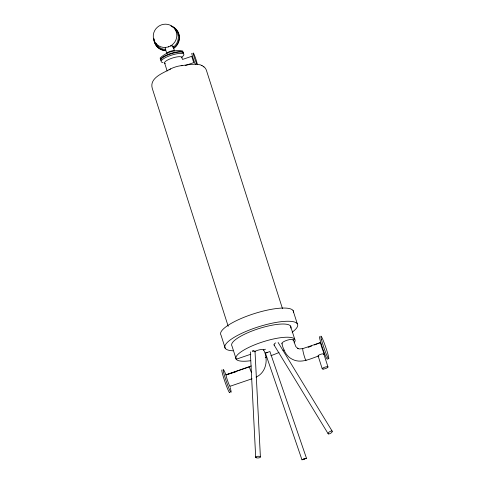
<?xml version="1.0" encoding="UTF-8"?>
<svg xmlns="http://www.w3.org/2000/svg" width="484" height="484" viewBox="0 0 484 484"><rect width="100%" height="100%" fill="white"/><g stroke="black" fill="none" stroke-linecap="round" stroke-linejoin="round"><path stroke-width="0.73" d="M252.678 351.693L253.489 350.864M170.592 68.91C163.81 72.842 149.054 77.628 152.285 88.445L228.2 326.313M251.275 365.952L226.07 374.828A6.062 0.472 71.1 0 0 227.861 381.495A6.062 0.472 71.1 0 0 230.039 386.05M256.06 377.109C266.345 372.565 268.59 359.189 263.617 349.865L265.474 349.23M308.127 347.397L311.599 346.048M314.376 344.965L320.62 342.527A6.062 0.472 71.1 0 0 322.15 348.45A6.062 0.472 71.1 0 0 324.546 353.998M301.98 459.8L306.481 458.263L269.909 351.541L265.407 353.078L301.98 459.8L304.061 459.116M185.227 65.528L193.733 62.617L191.718 56.307L182.504 59.453L181.802 57.257M250.791 354.246L236.204 359.231L231.993 346.03A31.018 7.817 -17.7 0 1 260.38 328.116A31.018 7.817 -17.7 0 1 290.757 328.104M265.407 353.078L267.658 352.31M293.334 339.714L295.803 346.604L298.065 348.589L297.727 348.438L299.233 348.934L302.79 348.619L320.62 342.527M324.365 353.846L323.85 354.028L327.964 366.914M229.997 386.299L251.995 378.784M318.835 355.946C310.48 358.62 301.169 363.895 292.451 359.346C286.256 356.436 283.406 349.914 281.9 343.622M304.394 458.947L306.481 458.263M235.908 371.815L226.07 374.828L249.472 366.836A6.068 0.369 67.5 0 0 251.462 372.601M181.167 65.685L190.974 64.372L195.899 64.184M196.437 64.233L200.37 64.856L202.052 65.649M203.455 66.526L205.422 68.238L206.311 69.986L282.456 308.574M201.519 65.322L204.012 66.871M161.13 59.26L160.277 58.727L160.186 57.935C165.74 52.568 175.232 49.15 182.789 51.038L182.879 51.83M303.849 458.499L304.23 459.032M278.112 342.454L332.218 431.232M274.041 344.941L328.14 433.718M318.133 355.982L322.247 368.869M293.068 310.528L297.279 323.729M290.527 326.034L294.738 339.236M172.963 46.101L174.512 50.941A4.047 1.022 -17.7 0 0 170.072 51.371A4.047 1.022 -17.7 0 0 166.871 53.549L165.183 48.267M168.529 46.531L168.668 46.972M164.645 63.114L167.161 70.997M225.242 348.341L221.031 335.14A38.175 9.626 -17.7 0 1 254.778 313.457A38.175 9.626 -17.7 0 1 293.51 312.374M255.026 351.438L260.392 456.866M250.337 351.941L255.697 457.368M170.991 25.948A12.886 12.427 -35.4 0 1 179.159 36.046A12.886 12.427 -35.4 0 1 173.514 48.134M165.256 50.427A12.886 12.427 -35.4 0 1 153.791 39.041M175.045 29.554A11.931 11.507 -35.4 0 1 172.806 47.499M165.752 49.519A11.931 11.507 -35.4 0 1 155.806 43.118M160.7 60.046A11.931 3.007 -17.7 0 1 171.614 53.155A11.931 3.007 -17.7 0 1 183.297 53.155M171.82 26.481A12.886 12.427 -35.4 0 1 179.413 36.681A12.886 12.427 -35.4 0 1 173.732 48.442M165.48 50.735A12.886 12.427 -35.4 0 1 153.991 38.69M165.153 48.001A4.047 1.022 -17.7 0 1 165.389 47.662M195.615 64.626A6.014 0.466 71.1 0 1 192.922 57.79A6.014 0.466 71.1 0 1 192.075 53.536M170.519 45.998A4.047 1.022 -17.7 0 1 172.764 46.706M163.096 62.557A11.931 3.007 -17.7 0 1 165.062 57.82A11.931 3.007 -17.7 0 1 180.223 53.379A11.931 3.007 -17.7 0 1 181.772 57.082M250.736 360.707A31.018 7.817 -17.7 0 1 238.564 353.792A31.018 7.817 -17.7 0 1 275.517 338.552A31.018 7.817 -17.7 0 1 294.133 342.811M284.211 350.011A31.018 7.817 -17.7 0 1 282.989 350.634M279.014 352.491A31.018 7.817 -17.7 0 1 270.901 355.661M266.702 357.041A31.018 7.817 -17.7 0 1 265.286 357.47M165.298 63.519A9.093 2.293 -17.7 0 1 171.838 58.231A9.093 2.293 -17.7 0 1 181.869 57.862M232.986 350.791A38.175 9.626 -17.7 0 1 235.26 336.689A38.175 9.626 -17.7 0 1 283.878 321.418A38.175 9.626 -17.7 0 1 292.179 332.199M274.555 345.171A2.384 0.926 -31.4 0 1 275.584 342.908M252.261 350.876A2.384 0.841 -2.9 0 1 254.923 351.874M160.845 60.512A11.931 3.007 -17.7 0 1 171.766 53.621A11.931 3.007 -17.7 0 1 183.448 53.615M318.744 356.176A3.031 0.762 -17.7 0 1 320.529 354.349A3.031 0.762 -17.7 0 1 323.699 354.482M306.07 360.078A6.068 0.569 74.8 0 1 304.067 355.456A6.068 0.569 74.8 0 1 302.79 348.625M327.468 358.85A12.027 0.932 71.1 0 1 323.143 349.811A12.027 0.932 71.1 0 1 319.591 336.574M229.767 392.228A12.027 0.932 71.1 0 1 225.441 383.189A12.027 0.932 71.1 0 1 221.89 369.951M230.184 387.502A12.027 0.932 71.1 0 1 229.277 389.178A12.027 0.932 71.1 0 1 223.523 372.069A12.027 0.932 71.1 0 1 225.931 374.858M169.037 69.829A9.093 2.293 -17.7 0 1 182.311 65.618M254.233 351.668A6.062 1.531 -17.7 0 1 260.646 349.599A6.062 1.531 -17.7 0 1 263.659 350.271M282.335 343.888A6.062 1.531 -17.7 0 1 287.448 340.119A6.062 1.531 -17.7 0 1 293.032 340.627M165.522 47.438A11.931 11.507 -35.4 0 0 175.008 29.258A11.931 11.507 -35.4 0 0 154.608 30.758A11.931 11.507 -35.4 0 0 165.522 47.438M193.515 54.728A6.014 0.466 71.1 0 0 196.964 64.16A6.014 0.466 71.1 0 0 195.106 56.967A6.014 0.466 71.1 0 0 193.515 54.728M328.66 433.948A2.384 0.926 -31.4 0 0 332.187 431.788A2.384 0.926 -31.4 0 0 329.689 431.686A2.384 0.926 -31.4 0 0 328.66 433.948M256.224 457.743A2.384 0.841 -2.9 0 0 260.289 457.301A2.384 0.841 -2.9 0 0 257.627 456.309A2.384 0.841 -2.9 0 0 256.224 457.743M323.409 369.044A3.031 0.762 -17.7 0 0 327.983 367.12A3.031 0.762 -17.7 0 0 323.917 367.519A3.031 0.762 -17.7 0 0 323.409 369.044M321.473 339.707A12.027 0.932 71.1 0 0 328.376 358.577A12.027 0.932 71.1 0 0 324.655 344.191A12.027 0.932 71.1 0 0 321.473 339.707"/></g></svg>
